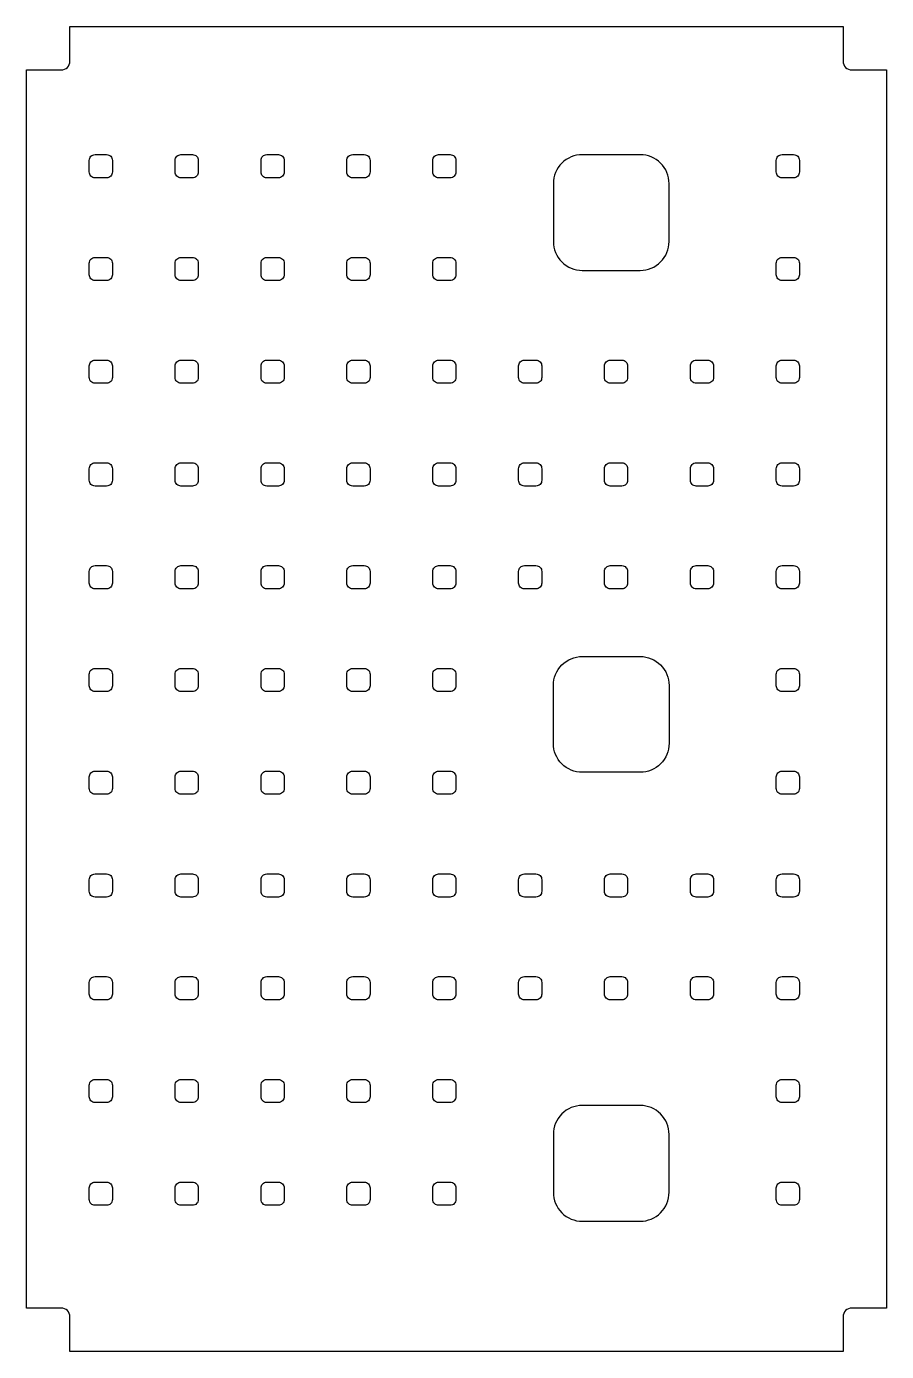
# Model space of a CAD drawing. Header units: millimetres. Extents: x 2 to 300, y -3612 to -3154.
import ezdxf

# ---------------------------------------------------------------- set-up
doc = ezdxf.new("R2010")
doc.units = ezdxf.units.MM
doc.layers.get('0').update_dxf_attribs({"linetype": 'CONTINUOUS'})

msp = doc.modelspace()

# ---------------------------------------------------------------- linework, layer by layer
for points in [[(2.43, -3596.94), (2.43, -3169.17), (14.43, -3169.17, 0.414214), (17.43, -3166.17), (17.43, -3154.17), (284.54, -3154.17), (284.54, -3166.17, 0.414214), (287.54, -3169.17), (299.54, -3169.17), (299.54, -3596.94), (287.54, -3596.94, 0.414214), (284.54, -3599.94), (284.54, -3611.94), (17.43, -3611.94), (17.43, -3599.94, 0.414214), (14.43, -3596.94)], [(32.12, -3204.44, -0.414214), (30.12, -3206.44), (26.12, -3206.44, -0.414214), (24.12, -3204.44), (24.12, -3200.44, -0.414214), (26.12, -3198.44), (30.12, -3198.44, -0.414214), (32.12, -3200.44)], [(61.79, -3204.44, -0.414214), (59.79, -3206.44), (55.79, -3206.44, -0.414214), (53.79, -3204.44), (53.79, -3200.44, -0.414214), (55.79, -3198.44), (59.79, -3198.44, -0.414214), (61.79, -3200.44)], [(91.45, -3204.44, -0.414214), (89.45, -3206.44), (85.45, -3206.44, -0.414214), (83.45, -3204.44), (83.45, -3200.44, -0.414214), (85.45, -3198.44), (89.45, -3198.44, -0.414214), (91.45, -3200.44)], [(121.12, -3204.44, -0.414214), (119.12, -3206.44), (115.12, -3206.44, -0.414214), (113.12, -3204.44), (113.12, -3200.44, -0.414214), (115.12, -3198.44), (119.12, -3198.44, -0.414214), (121.12, -3200.44)], [(150.79, -3204.44, -0.414214), (148.79, -3206.44), (144.79, -3206.44, -0.414214), (142.79, -3204.44), (142.79, -3200.44, -0.414214), (144.79, -3198.44), (148.79, -3198.44, -0.414214), (150.79, -3200.44)], [(214.45, -3198.46), (194.45, -3198.46, 0.414214), (184.45, -3208.46), (184.45, -3228.46, 0.414214), (194.45, -3238.46), (214.45, -3238.46, 0.414214), (224.45, -3228.46), (224.45, -3208.46, 0.414214)], [(269.45, -3204.44, -0.414214), (267.45, -3206.44), (263.45, -3206.44, -0.414214), (261.45, -3204.44), (261.45, -3200.44, -0.414214), (263.45, -3198.44), (267.45, -3198.44, -0.414214), (269.45, -3200.44)], [(32.12, -3239.94, -0.414214), (30.12, -3241.94), (26.12, -3241.94, -0.414214), (24.12, -3239.94), (24.12, -3235.94, -0.414214), (26.12, -3233.94), (30.12, -3233.94, -0.414214), (32.12, -3235.94)], [(61.79, -3239.94, -0.414214), (59.79, -3241.94), (55.79, -3241.94, -0.414214), (53.79, -3239.94), (53.79, -3235.94, -0.414214), (55.79, -3233.94), (59.79, -3233.94, -0.414214), (61.79, -3235.94)], [(91.45, -3239.94, -0.414214), (89.45, -3241.94), (85.45, -3241.94, -0.414214), (83.45, -3239.94), (83.45, -3235.94, -0.414214), (85.45, -3233.94), (89.45, -3233.94, -0.414214), (91.45, -3235.94)], [(121.12, -3239.94, -0.414214), (119.12, -3241.94), (115.12, -3241.94, -0.414214), (113.12, -3239.94), (113.12, -3235.94, -0.414214), (115.12, -3233.94), (119.12, -3233.94, -0.414214), (121.12, -3235.94)], [(150.79, -3239.94, -0.414214), (148.79, -3241.94), (144.79, -3241.94, -0.414214), (142.79, -3239.94), (142.79, -3235.94, -0.414214), (144.79, -3233.94), (148.79, -3233.94, -0.414214), (150.79, -3235.94)], [(269.45, -3239.94, -0.414214), (267.45, -3241.94), (263.45, -3241.94, -0.414214), (261.45, -3239.94), (261.45, -3235.94, -0.414214), (263.45, -3233.94), (267.45, -3233.94, -0.414214), (269.45, -3235.94)], [(32.12, -3275.44, -0.414214), (30.12, -3277.44), (26.12, -3277.44, -0.414214), (24.12, -3275.44), (24.12, -3271.44, -0.414214), (26.12, -3269.44), (30.12, -3269.44, -0.414214), (32.12, -3271.44)], [(61.79, -3275.44, -0.414214), (59.79, -3277.44), (55.79, -3277.44, -0.414214), (53.79, -3275.44), (53.79, -3271.44, -0.414214), (55.79, -3269.44), (59.79, -3269.44, -0.414214), (61.79, -3271.44)], [(91.45, -3275.44, -0.414214), (89.45, -3277.44), (85.45, -3277.44, -0.414214), (83.45, -3275.44), (83.45, -3271.44, -0.414214), (85.45, -3269.44), (89.45, -3269.44, -0.414214), (91.45, -3271.44)], [(121.12, -3275.44, -0.414214), (119.12, -3277.44), (115.12, -3277.44, -0.414214), (113.12, -3275.44), (113.12, -3271.44, -0.414214), (115.12, -3269.44), (119.12, -3269.44, -0.414214), (121.12, -3271.44)], [(150.79, -3275.44, -0.414214), (148.79, -3277.44), (144.79, -3277.44, -0.414214), (142.79, -3275.44), (142.79, -3271.44, -0.414214), (144.79, -3269.44), (148.79, -3269.44, -0.414214), (150.79, -3271.44)], [(180.45, -3275.44, -0.414214), (178.45, -3277.44), (174.45, -3277.44, -0.414214), (172.45, -3275.44), (172.45, -3271.44, -0.414214), (174.45, -3269.44), (178.45, -3269.44, -0.414214), (180.45, -3271.44)], [(210.12, -3275.44, -0.414214), (208.12, -3277.44), (204.12, -3277.44, -0.414214), (202.12, -3275.44), (202.12, -3271.44, -0.414214), (204.12, -3269.44), (208.12, -3269.44, -0.414214), (210.12, -3271.44)], [(239.79, -3275.44, -0.414214), (237.79, -3277.44), (233.79, -3277.44, -0.414214), (231.79, -3275.44), (231.79, -3271.44, -0.414214), (233.79, -3269.44), (237.79, -3269.44, -0.414214), (239.79, -3271.44)], [(269.45, -3275.44, -0.414214), (267.45, -3277.44), (263.45, -3277.44, -0.414214), (261.45, -3275.44), (261.45, -3271.44, -0.414214), (263.45, -3269.44), (267.45, -3269.44, -0.414214), (269.45, -3271.44)], [(32.12, -3310.94, -0.414214), (30.12, -3312.94), (26.12, -3312.94, -0.414214), (24.12, -3310.94), (24.12, -3306.94, -0.414214), (26.12, -3304.94), (30.12, -3304.94, -0.414214), (32.12, -3306.94)], [(61.79, -3310.94, -0.414214), (59.79, -3312.94), (55.79, -3312.94, -0.414214), (53.79, -3310.94), (53.79, -3306.94, -0.414214), (55.79, -3304.94), (59.79, -3304.94, -0.414214), (61.79, -3306.94)], [(91.45, -3310.94, -0.414214), (89.45, -3312.94), (85.45, -3312.94, -0.414214), (83.45, -3310.94), (83.45, -3306.94, -0.414214), (85.45, -3304.94), (89.45, -3304.94, -0.414214), (91.45, -3306.94)], [(121.12, -3310.94, -0.414214), (119.12, -3312.94), (115.12, -3312.94, -0.414214), (113.12, -3310.94), (113.12, -3306.94, -0.414214), (115.12, -3304.94), (119.12, -3304.94, -0.414214), (121.12, -3306.94)], [(150.79, -3310.94, -0.414214), (148.79, -3312.94), (144.79, -3312.94, -0.414214), (142.79, -3310.94), (142.79, -3306.94, -0.414214), (144.79, -3304.94), (148.79, -3304.94, -0.414214), (150.79, -3306.94)], [(180.45, -3310.94, -0.414214), (178.45, -3312.94), (174.45, -3312.94, -0.414214), (172.45, -3310.94), (172.45, -3306.94, -0.414214), (174.45, -3304.94), (178.45, -3304.94, -0.414214), (180.45, -3306.94)], [(210.12, -3310.94, -0.414214), (208.12, -3312.94), (204.12, -3312.94, -0.414214), (202.12, -3310.94), (202.12, -3306.94, -0.414214), (204.12, -3304.94), (208.12, -3304.94, -0.414214), (210.12, -3306.94)], [(239.79, -3310.94, -0.414214), (237.79, -3312.94), (233.79, -3312.94, -0.414214), (231.79, -3310.94), (231.79, -3306.94, -0.414214), (233.79, -3304.94), (237.79, -3304.94, -0.414214), (239.79, -3306.94)], [(269.45, -3310.94, -0.414214), (267.45, -3312.94), (263.45, -3312.94, -0.414214), (261.45, -3310.94), (261.45, -3306.94, -0.414214), (263.45, -3304.94), (267.45, -3304.94, -0.414214), (269.45, -3306.94)], [(32.12, -3346.44, -0.414214), (30.12, -3348.44), (26.12, -3348.44, -0.414214), (24.12, -3346.44), (24.12, -3342.44, -0.414214), (26.12, -3340.44), (30.12, -3340.44, -0.414214), (32.12, -3342.44)], [(61.79, -3346.44, -0.414214), (59.79, -3348.44), (55.79, -3348.44, -0.414214), (53.79, -3346.44), (53.79, -3342.44, -0.414214), (55.79, -3340.44), (59.79, -3340.44, -0.414214), (61.79, -3342.44)], [(91.45, -3346.44, -0.414214), (89.45, -3348.44), (85.45, -3348.44, -0.414214), (83.45, -3346.44), (83.45, -3342.44, -0.414214), (85.45, -3340.44), (89.45, -3340.44, -0.414214), (91.45, -3342.44)], [(121.12, -3346.44, -0.414214), (119.12, -3348.44), (115.12, -3348.44, -0.414214), (113.12, -3346.44), (113.12, -3342.44, -0.414214), (115.12, -3340.44), (119.12, -3340.44, -0.414214), (121.12, -3342.44)], [(150.79, -3346.44, -0.414214), (148.79, -3348.44), (144.79, -3348.44, -0.414214), (142.79, -3346.44), (142.79, -3342.44, -0.414214), (144.79, -3340.44), (148.79, -3340.44, -0.414214), (150.79, -3342.44)], [(180.45, -3346.44, -0.414214), (178.45, -3348.44), (174.45, -3348.44, -0.414214), (172.45, -3346.44), (172.45, -3342.44, -0.414214), (174.45, -3340.44), (178.45, -3340.44, -0.414214), (180.45, -3342.44)], [(210.12, -3346.44, -0.414214), (208.12, -3348.44), (204.12, -3348.44, -0.414214), (202.12, -3346.44), (202.12, -3342.44, -0.414214), (204.12, -3340.44), (208.12, -3340.44, -0.414214), (210.12, -3342.44)], [(239.79, -3346.44, -0.414214), (237.79, -3348.44), (233.79, -3348.44, -0.414214), (231.79, -3346.44), (231.79, -3342.44, -0.414214), (233.79, -3340.44), (237.79, -3340.44, -0.414214), (239.79, -3342.44)], [(269.45, -3346.44, -0.414214), (267.45, -3348.44), (263.45, -3348.44, -0.414214), (261.45, -3346.44), (261.45, -3342.44, -0.414214), (263.45, -3340.44), (267.45, -3340.44, -0.414214), (269.45, -3342.44)], [(214.45, -3371.83, -0.414214), (224.45, -3381.83), (224.45, -3401.83, -0.414214), (214.45, -3411.83), (194.45, -3411.83, -0.414214), (184.45, -3401.83), (184.45, -3381.83, -0.414214), (194.45, -3371.83)], [(32.12, -3381.94, -0.414214), (30.12, -3383.94), (26.12, -3383.94, -0.414214), (24.12, -3381.94), (24.12, -3377.94, -0.414214), (26.12, -3375.94), (30.12, -3375.94, -0.414214), (32.12, -3377.94)], [(61.79, -3381.94, -0.414214), (59.79, -3383.94), (55.79, -3383.94, -0.414214), (53.79, -3381.94), (53.79, -3377.94, -0.414214), (55.79, -3375.94), (59.79, -3375.94, -0.414214), (61.79, -3377.94)], [(91.45, -3381.94, -0.414214), (89.45, -3383.94), (85.45, -3383.94, -0.414214), (83.45, -3381.94), (83.45, -3377.94, -0.414214), (85.45, -3375.94), (89.45, -3375.94, -0.414214), (91.45, -3377.94)], [(121.12, -3381.94, -0.414214), (119.12, -3383.94), (115.12, -3383.94, -0.414214), (113.12, -3381.94), (113.12, -3377.94, -0.414214), (115.12, -3375.94), (119.12, -3375.94, -0.414214), (121.12, -3377.94)], [(150.79, -3381.94, -0.414214), (148.79, -3383.94), (144.79, -3383.94, -0.414214), (142.79, -3381.94), (142.79, -3377.94, -0.414214), (144.79, -3375.94), (148.79, -3375.94, -0.414214), (150.79, -3377.94)], [(269.45, -3381.94, -0.414214), (267.45, -3383.94), (263.45, -3383.94, -0.414214), (261.45, -3381.94), (261.45, -3377.94, -0.414214), (263.45, -3375.94), (267.45, -3375.94, -0.414214), (269.45, -3377.94)], [(32.12, -3417.44, -0.414214), (30.12, -3419.44), (26.12, -3419.44, -0.414214), (24.12, -3417.44), (24.12, -3413.44, -0.414214), (26.12, -3411.44), (30.12, -3411.44, -0.414214), (32.12, -3413.44)], [(61.79, -3417.44, -0.414214), (59.79, -3419.44), (55.79, -3419.44, -0.414214), (53.79, -3417.44), (53.79, -3413.44, -0.414214), (55.79, -3411.44), (59.79, -3411.44, -0.414214), (61.79, -3413.44)], [(91.45, -3417.44, -0.414214), (89.45, -3419.44), (85.45, -3419.44, -0.414214), (83.45, -3417.44), (83.45, -3413.44, -0.414214), (85.45, -3411.44), (89.45, -3411.44, -0.414214), (91.45, -3413.44)], [(121.12, -3417.44, -0.414214), (119.12, -3419.44), (115.12, -3419.44, -0.414214), (113.12, -3417.44), (113.12, -3413.44, -0.414214), (115.12, -3411.44), (119.12, -3411.44, -0.414214), (121.12, -3413.44)], [(150.79, -3417.44, -0.414214), (148.79, -3419.44), (144.79, -3419.44, -0.414214), (142.79, -3417.44), (142.79, -3413.44, -0.414214), (144.79, -3411.44), (148.79, -3411.44, -0.414214), (150.79, -3413.44)], [(269.45, -3417.44, -0.414214), (267.45, -3419.44), (263.45, -3419.44, -0.414214), (261.45, -3417.44), (261.45, -3413.44, -0.414214), (263.45, -3411.44), (267.45, -3411.44, -0.414214), (269.45, -3413.44)], [(32.12, -3452.94, -0.414214), (30.12, -3454.94), (26.12, -3454.94, -0.414214), (24.12, -3452.94), (24.12, -3448.94, -0.414214), (26.12, -3446.94), (30.12, -3446.94, -0.414214), (32.12, -3448.94)], [(61.79, -3452.94, -0.414214), (59.79, -3454.94), (55.79, -3454.94, -0.414214), (53.79, -3452.94), (53.79, -3448.94, -0.414214), (55.79, -3446.94), (59.79, -3446.94, -0.414214), (61.79, -3448.94)], [(91.45, -3452.94, -0.414214), (89.45, -3454.94), (85.45, -3454.94, -0.414214), (83.45, -3452.94), (83.45, -3448.94, -0.414214), (85.45, -3446.94), (89.45, -3446.94, -0.414214), (91.45, -3448.94)], [(121.12, -3452.94, -0.414214), (119.12, -3454.94), (115.12, -3454.94, -0.414214), (113.12, -3452.94), (113.12, -3448.94, -0.414214), (115.12, -3446.94), (119.12, -3446.94, -0.414214), (121.12, -3448.94)], [(150.79, -3452.94, -0.414214), (148.79, -3454.94), (144.79, -3454.94, -0.414214), (142.79, -3452.94), (142.79, -3448.94, -0.414214), (144.79, -3446.94), (148.79, -3446.94, -0.414214), (150.79, -3448.94)], [(180.45, -3452.94, -0.414214), (178.45, -3454.94), (174.45, -3454.94, -0.414214), (172.45, -3452.94), (172.45, -3448.94, -0.414214), (174.45, -3446.94), (178.45, -3446.94, -0.414214), (180.45, -3448.94)], [(210.12, -3452.94, -0.414214), (208.12, -3454.94), (204.12, -3454.94, -0.414214), (202.12, -3452.94), (202.12, -3448.94, -0.414214), (204.12, -3446.94), (208.12, -3446.94, -0.414214), (210.12, -3448.94)], [(239.79, -3452.94, -0.414214), (237.79, -3454.94), (233.79, -3454.94, -0.414214), (231.79, -3452.94), (231.79, -3448.94, -0.414214), (233.79, -3446.94), (237.79, -3446.94, -0.414214), (239.79, -3448.94)], [(269.45, -3452.94, -0.414214), (267.45, -3454.94), (263.45, -3454.94, -0.414214), (261.45, -3452.94), (261.45, -3448.94, -0.414214), (263.45, -3446.94), (267.45, -3446.94, -0.414214), (269.45, -3448.94)], [(32.12, -3488.44, -0.414214), (30.12, -3490.44), (26.12, -3490.44, -0.414214), (24.12, -3488.44), (24.12, -3484.44, -0.414214), (26.12, -3482.44), (30.12, -3482.44, -0.414214), (32.12, -3484.44)], [(61.79, -3488.44, -0.414214), (59.79, -3490.44), (55.79, -3490.44, -0.414214), (53.79, -3488.44), (53.79, -3484.44, -0.414214), (55.79, -3482.44), (59.79, -3482.44, -0.414214), (61.79, -3484.44)], [(91.45, -3488.44, -0.414214), (89.45, -3490.44), (85.45, -3490.44, -0.414214), (83.45, -3488.44), (83.45, -3484.44, -0.414214), (85.45, -3482.44), (89.45, -3482.44, -0.414214), (91.45, -3484.44)], [(121.12, -3488.44, -0.414214), (119.12, -3490.44), (115.12, -3490.44, -0.414214), (113.12, -3488.44), (113.12, -3484.44, -0.414214), (115.12, -3482.44), (119.12, -3482.44, -0.414214), (121.12, -3484.44)], [(150.79, -3488.44, -0.414214), (148.79, -3490.44), (144.79, -3490.44, -0.414214), (142.79, -3488.44), (142.79, -3484.44, -0.414214), (144.79, -3482.44), (148.79, -3482.44, -0.414214), (150.79, -3484.44)], [(180.45, -3488.44, -0.414214), (178.45, -3490.44), (174.45, -3490.44, -0.414214), (172.45, -3488.44), (172.45, -3484.44, -0.414214), (174.45, -3482.44), (178.45, -3482.44, -0.414214), (180.45, -3484.44)], [(210.12, -3488.44, -0.414214), (208.12, -3490.44), (204.12, -3490.44, -0.414214), (202.12, -3488.44), (202.12, -3484.44, -0.414214), (204.12, -3482.44), (208.12, -3482.44, -0.414214), (210.12, -3484.44)], [(239.79, -3488.44, -0.414214), (237.79, -3490.44), (233.79, -3490.44, -0.414214), (231.79, -3488.44), (231.79, -3484.44, -0.414214), (233.79, -3482.44), (237.79, -3482.44, -0.414214), (239.79, -3484.44)], [(269.45, -3488.44, -0.414214), (267.45, -3490.44), (263.45, -3490.44, -0.414214), (261.45, -3488.44), (261.45, -3484.44, -0.414214), (263.45, -3482.44), (267.45, -3482.44, -0.414214), (269.45, -3484.44)], [(32.12, -3523.94, -0.414214), (30.12, -3525.94), (26.12, -3525.94, -0.414214), (24.12, -3523.94), (24.12, -3519.94, -0.414214), (26.12, -3517.94), (30.12, -3517.94, -0.414214), (32.12, -3519.94)], [(61.79, -3523.94, -0.414214), (59.79, -3525.94), (55.79, -3525.94, -0.414214), (53.79, -3523.94), (53.79, -3519.94, -0.414214), (55.79, -3517.94), (59.79, -3517.94, -0.414214), (61.79, -3519.94)], [(91.45, -3523.94, -0.414214), (89.45, -3525.94), (85.45, -3525.94, -0.414214), (83.45, -3523.94), (83.45, -3519.94, -0.414214), (85.45, -3517.94), (89.45, -3517.94, -0.414214), (91.45, -3519.94)], [(121.12, -3523.94, -0.414214), (119.12, -3525.94), (115.12, -3525.94, -0.414214), (113.12, -3523.94), (113.12, -3519.94, -0.414214), (115.12, -3517.94), (119.12, -3517.94, -0.414214), (121.12, -3519.94)], [(150.79, -3523.94, -0.414214), (148.79, -3525.94), (144.79, -3525.94, -0.414214), (142.79, -3523.94), (142.79, -3519.94, -0.414214), (144.79, -3517.94), (148.79, -3517.94, -0.414214), (150.79, -3519.94)], [(269.45, -3523.94, -0.414214), (267.45, -3525.94), (263.45, -3525.94, -0.414214), (261.45, -3523.94), (261.45, -3519.94, -0.414214), (263.45, -3517.94), (267.45, -3517.94, -0.414214), (269.45, -3519.94)], [(184.45, -3536.94), (184.45, -3556.94, 0.414214), (194.45, -3566.94), (214.45, -3566.94, 0.414214), (224.45, -3556.94), (224.45, -3536.94, 0.414214), (214.45, -3526.94), (194.45, -3526.94, 0.414214)], [(32.12, -3559.44, -0.414214), (30.12, -3561.44), (26.12, -3561.44, -0.414214), (24.12, -3559.44), (24.12, -3555.44, -0.414214), (26.12, -3553.44), (30.12, -3553.44, -0.414214), (32.12, -3555.44)], [(61.79, -3559.44, -0.414214), (59.79, -3561.44), (55.79, -3561.44, -0.414214), (53.79, -3559.44), (53.79, -3555.44, -0.414214), (55.79, -3553.44), (59.79, -3553.44, -0.414214), (61.79, -3555.44)], [(91.45, -3559.44, -0.414214), (89.45, -3561.44), (85.45, -3561.44, -0.414214), (83.45, -3559.44), (83.45, -3555.44, -0.414214), (85.45, -3553.44), (89.45, -3553.44, -0.414214), (91.45, -3555.44)], [(121.12, -3559.44, -0.414214), (119.12, -3561.44), (115.12, -3561.44, -0.414214), (113.12, -3559.44), (113.12, -3555.44, -0.414214), (115.12, -3553.44), (119.12, -3553.44, -0.414214), (121.12, -3555.44)], [(150.79, -3559.44, -0.414214), (148.79, -3561.44), (144.79, -3561.44, -0.414214), (142.79, -3559.44), (142.79, -3555.44, -0.414214), (144.79, -3553.44), (148.79, -3553.44, -0.414214), (150.79, -3555.44)], [(269.45, -3559.44, -0.414214), (267.45, -3561.44), (263.45, -3561.44, -0.414214), (261.45, -3559.44), (261.45, -3555.44, -0.414214), (263.45, -3553.44), (267.45, -3553.44, -0.414214), (269.45, -3555.44)]]:
    msp.add_lwpolyline(points, format="xyb", close=True)

doc.saveas('drawing.dxf')
